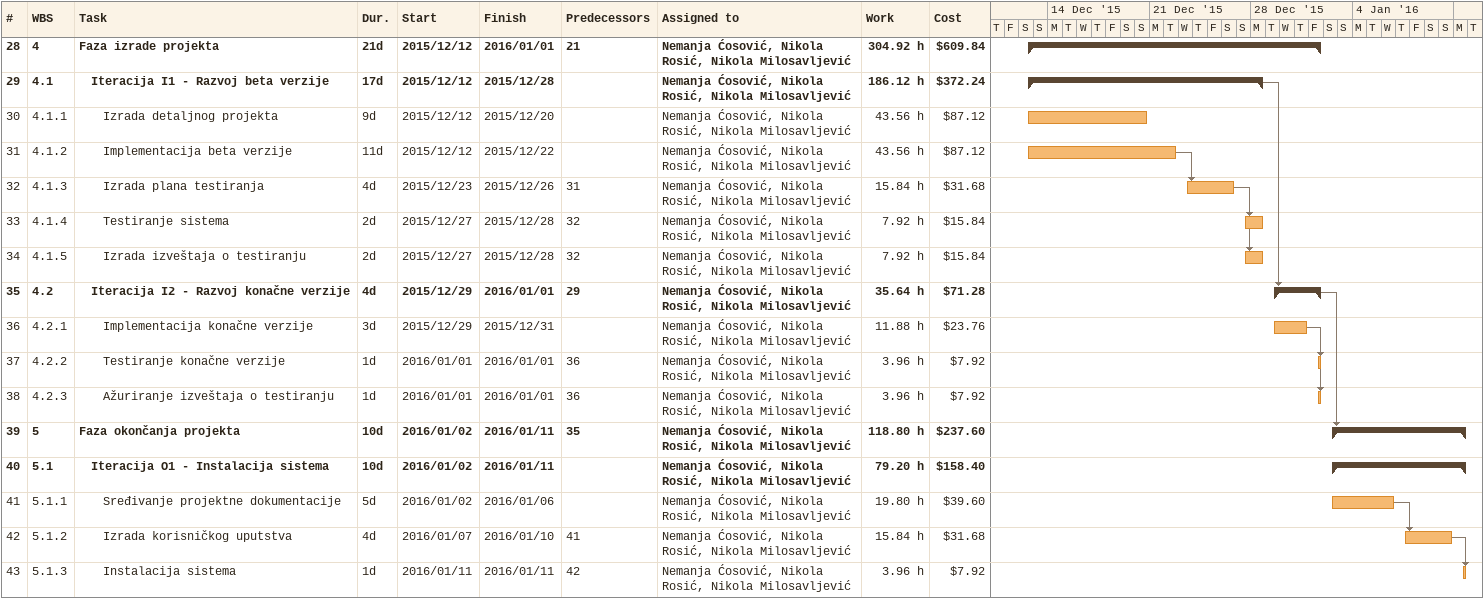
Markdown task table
| ID | WBS | Task | Duration | Start | Finish | Predecessors | Resources | Work (h) | Cost ($) |
|---|---|---|---|---|---|---|---|---|---|
| 28 | 4 | **Faza izrade projekta** | 21d | 2015-12-12 | 2016-01-01 | 21 | Nemanja Ćosović, Nikola Rosić, Nikola Milosavljević | 304.92 | 609.84 |
| 29 | 4.1 | **Iteracija I1 - Razvoj beta verzije** | 17d | 2015-12-12 | 2015-12-28 |  | Nemanja Ćosović, Nikola Rosić, Nikola Milosavljević | 186.12 | 372.24 |
| 30 | 4.1.1 | Izrada detaljnog projekta | 9d | 2015-12-12 | 2015-12-20 |  | Nemanja Ćosović, Nikola Rosić, Nikola Milosavljević | 43.56 | 87.12 |
| 31 | 4.1.2 | Implementacija beta verzije | 11d | 2015-12-12 | 2015-12-22 |  | Nemanja Ćosović, Nikola Rosić, Nikola Milosavljević | 43.56 | 87.12 |
| 32 | 4.1.3 | Izrada plana testiranja | 4d | 2015-12-23 | 2015-12-26 | 31 | Nemanja Ćosović, Nikola Rosić, Nikola Milosavljević | 15.84 | 31.68 |
| 33 | 4.1.4 | Testiranje sistema | 2d | 2015-12-27 | 2015-12-28 | 32 | Nemanja Ćosović, Nikola Rosić, Nikola Milosavljević | 7.92 | 15.84 |
| 34 | 4.1.5 | Izrada izveštaja o testiranju | 2d | 2015-12-27 | 2015-12-28 | 32 | Nemanja Ćosović, Nikola Rosić, Nikola Milosavljević | 7.92 | 15.84 |
| 35 | 4.2 | **Iteracija I2 - Razvoj konačne verzije** | 4d | 2015-12-29 | 2016-01-01 | 29 | Nemanja Ćosović, Nikola Rosić, Nikola Milosavljević | 35.64 | 71.28 |
| 36 | 4.2.1 | Implementacija konačne verzije | 3d | 2015-12-29 | 2015-12-31 |  | Nemanja Ćosović, Nikola Rosić, Nikola Milosavljević | 11.88 | 23.76 |
| 37 | 4.2.2 | Testiranje konačne verzije | 1d | 2016-01-01 | 2016-01-01 | 36 | Nemanja Ćosović, Nikola Rosić, Nikola Milosavljević | 3.96 | 7.92 |
| 38 | 4.2.3 | Ažuriranje izveštaja o testiranju | 1d | 2016-01-01 | 2016-01-01 | 36 | Nemanja Ćosović, Nikola Rosić, Nikola Milosavljević | 3.96 | 7.92 |
| 39 | 5 | **Faza okončanja projekta** | 10d | 2016-01-02 | 2016-01-11 | 35 | Nemanja Ćosović, Nikola Rosić, Nikola Milosavljević | 118.80 | 237.60 |
| 40 | 5.1 | **Iteracija O1 - Instalacija sistema** | 10d | 2016-01-02 | 2016-01-11 |  | Nemanja Ćosović, Nikola Rosić, Nikola Milosavljević | 79.20 | 158.40 |
| 41 | 5.1.1 | Sređivanje projektne dokumentacije | 5d | 2016-01-02 | 2016-01-06 |  | Nemanja Ćosović, Nikola Rosić, Nikola Milosavljević | 19.80 | 39.60 |
| 42 | 5.1.2 | Izrada korisničkog uputstva | 4d | 2016-01-07 | 2016-01-10 | 41 | Nemanja Ćosović, Nikola Rosić, Nikola Milosavljević | 15.84 | 31.68 |
| 43 | 5.1.3 | Instalacija sistema | 1d | 2016-01-11 | 2016-01-11 | 42 | Nemanja Ćosović, Nikola Rosić, Nikola Milosavljević | 3.96 | 7.92 |
